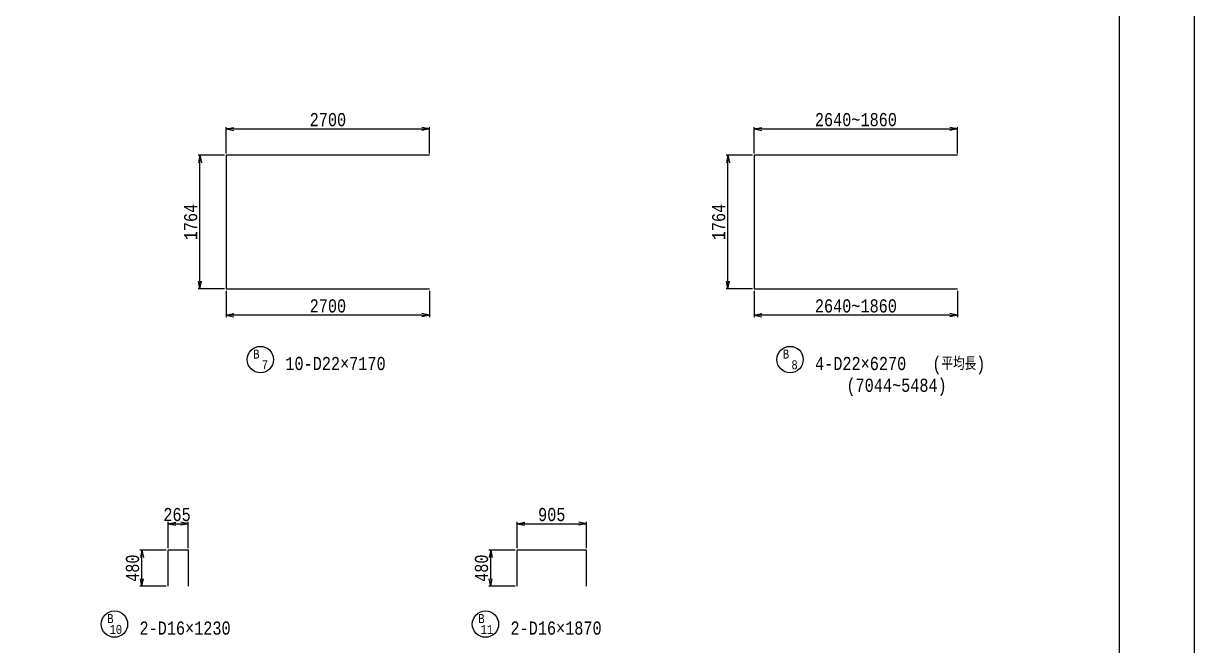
# Model space of a CAD drawing. Extents: x 0 to 42050, y -16055 to 29700.
# Drawn here: x 26485 to 42050, y 11271 to 19541 of the extents above; entities that cross this region are included whole.
import ezdxf
from ezdxf.enums import TextEntityAlignment as Align

# ---------------------------------------------------------------- set-up
doc = ezdxf.new("R2010")
doc.units = 0
doc.header["$LTSCALE"] = 300
doc.header["$MEASUREMENT"] = 0
doc.layers.get('0').update_dxf_attribs({"linetype": 'CONTINUOUS'})
doc.layers.get('DEFPOINTS').update_dxf_attribs({"linetype": 'CONTINUOUS'})
for name, color, linetype in [('1002', 1, 'CONTINUOUS'), ('1006', 5, 'CONTINUOUS'), ('6', 7, 'CONTINUOUS'), ('LAYER0015', 7, 'CONTINUOUS'), ('引き出し線', 2, 'CONTINUOUS'), ('配力筋', 4, 'CONTINUOUS')]:
    doc.layers.add(name, color=color, linetype=linetype)
doc.styles.get("Standard").update_dxf_attribs({"font": 'monotxt.shx', "width": 0.8, "bigfont": 'extfont.shx'})
doc.dimstyles.new('DIMST1_1', dxfattribs={"dimscale": 50, "dimtxt": 4, "dimasz": 2, "dimexe": 0.5, "dimexo": 0.5, "dimgap": 0.09, "dimtad": 0, "dimdec": 0, "dimzin": 0, "dimtxsty": 'STANDARD', "dimblk": 'ARROW_1', "dimblk1": 'ARROW_1', "dimblk2": 'ARROW_1', "dimcen": 1, "dimdle": 3, "dimclrd": 1, "dimclre": 1, "dimclrt": 3, "dimazin": 3, "dimtfac": 1, "dimtdec": 4, "dimtix": 1, "dimtmove": 0, "dimatfit": 3, "dimtvp": 0.7, "dimtolj": 1, "dimtzin": 0})

# ---------------------------------------------------------------- blocks, each defined once
blk = doc.blocks.new('GROUP_1')
at = {"layer": 'LAYER0015', "color": 1, "linetype": 'CONTINUOUS'}
blk.add_line((40050, 27700), (40050, -27700), dxfattribs=at)
blk = doc.blocks.new('ARROW_1')
at = {"color": 0}
for p, q in [((0, 0), (-1, 0.2)), ((0, 0), (-1, -0.2)), ((-1, 0), (0, 0))]:
    blk.add_line(p, q, dxfattribs=at)
blk = doc.blocks.new('*D94')
at = {"color": 2, "linetype": 'BYBLOCK'}
for p, q in [((29157, 17789), (28807, 17789)), ((28832, 16113), (28832, 17689)), ((29157, 16013), (28807, 16013))]:
    blk.add_line(p, q, dxfattribs=at)
at = {"layer": 'DEFPOINTS', "color": 0, "linetype": 'BYBLOCK'}
for p in [(28832, 17789), (29182, 17789), (29182, 16013)]:
    blk.add_point(p, dxfattribs=at)
at = {"color": 2, "linetype": 'BYBLOCK', "xscale": 100, "yscale": 100, "zscale": 100}
for p, rotation in [((28832, 17789), 90), ((28832, 16013), 270)]:
    blk.add_blockref('ARROW_1', p, dxfattribs=dict(at, rotation=rotation))
at = {"color": 6, "linetype": 'BYBLOCK', "insert": (28709, 16901), "char_height": 175, "attachment_point": 5, "rotation": 90}
blk.add_mtext('\\A1;1764', dxfattribs=at)
blk = doc.blocks.new('*D95')
at = {"color": 2, "linetype": 'BYBLOCK'}
for p, q in [((36174, 17789), (35824, 17789)), ((35849, 16113), (35849, 17689)), ((36174, 16013), (35824, 16013))]:
    blk.add_line(p, q, dxfattribs=at)
at = {"layer": 'DEFPOINTS', "color": 0, "linetype": 'BYBLOCK'}
for p in [(35849, 17789), (36199, 17789), (36199, 16013)]:
    blk.add_point(p, dxfattribs=at)
at = {"color": 2, "linetype": 'BYBLOCK', "xscale": 100, "yscale": 100, "zscale": 100}
for p, rotation in [((35849, 17789), 90), ((35849, 16013), 270)]:
    blk.add_blockref('ARROW_1', p, dxfattribs=dict(at, rotation=rotation))
at = {"color": 6, "linetype": 'BYBLOCK', "insert": (35726, 16901), "char_height": 175, "attachment_point": 5, "rotation": 90}
blk.add_mtext('\\A1;1764', dxfattribs=at)
blk = doc.blocks.new('*D96')
at = {"color": 2, "linetype": 'BYBLOCK'}
for p, q in [((29182, 17814), (29182, 18164)), ((29282, 18139), (31782, 18139)), ((31882, 17814), (31882, 18164))]:
    blk.add_line(p, q, dxfattribs=at)
at = {"layer": 'DEFPOINTS', "color": 0, "linetype": 'BYBLOCK'}
for p in [(31882, 18139), (29182, 17789), (31882, 17789)]:
    blk.add_point(p, dxfattribs=at)
at = {"color": 2, "linetype": 'BYBLOCK', "xscale": 100, "yscale": 100, "zscale": 100, "rotation": 180}
blk.add_blockref('ARROW_1', (29182, 18139), dxfattribs=at)
at = {"color": 2, "linetype": 'BYBLOCK', "xscale": 100, "yscale": 100, "zscale": 100}
blk.add_blockref('ARROW_1', (31882, 18139), dxfattribs=at)
at = {"color": 6, "linetype": 'BYBLOCK', "insert": (30532, 18261), "char_height": 175, "attachment_point": 5}
blk.add_mtext('\\A1;2700', dxfattribs=at)
blk = doc.blocks.new('*D97')
at = {"color": 2, "linetype": 'BYBLOCK'}
for p, q in [((29182, 15988), (29182, 15638)), ((31882, 15988), (31882, 15638)), ((31782, 15663), (29282, 15663))]:
    blk.add_line(p, q, dxfattribs=at)
at = {"layer": 'DEFPOINTS', "color": 0, "linetype": 'BYBLOCK'}
for p in [(29182, 16013), (31882, 16013), (29182, 15663)]:
    blk.add_point(p, dxfattribs=at)
at = {"color": 2, "linetype": 'BYBLOCK', "xscale": 100, "yscale": 100, "zscale": 100}
for p, rotation in [((29182, 15663), 179.9999999999999), ((31882, 15663), 359.9999999999999)]:
    blk.add_blockref('ARROW_1', p, dxfattribs=dict(at, rotation=rotation))
at = {"color": 6, "linetype": 'BYBLOCK', "insert": (30532, 15785), "char_height": 175, "attachment_point": 5}
blk.add_mtext('\\A1;2700', dxfattribs=at)
blk = doc.blocks.new('*D98')
at = {"color": 2, "linetype": 'BYBLOCK'}
for p, q in [((36199, 17814), (36199, 18164)), ((36299, 18139), (38799, 18139)), ((38899, 17814), (38899, 18164))]:
    blk.add_line(p, q, dxfattribs=at)
at = {"layer": 'DEFPOINTS', "color": 0, "linetype": 'BYBLOCK'}
for p in [(38899, 18139), (36199, 17789), (38899, 17789)]:
    blk.add_point(p, dxfattribs=at)
at = {"color": 2, "linetype": 'BYBLOCK', "xscale": 100, "yscale": 100, "zscale": 100, "rotation": 180}
blk.add_blockref('ARROW_1', (36199, 18139), dxfattribs=at)
at = {"color": 2, "linetype": 'BYBLOCK', "xscale": 100, "yscale": 100, "zscale": 100}
blk.add_blockref('ARROW_1', (38899, 18139), dxfattribs=at)
at = {"color": 6, "linetype": 'BYBLOCK', "insert": (37549, 18261), "char_height": 175, "attachment_point": 5}
blk.add_mtext('\\A1;2640~1860', dxfattribs=at)
blk = doc.blocks.new('*D99')
at = {"color": 2, "linetype": 'BYBLOCK'}
for p, q in [((36199, 15988), (36199, 15638)), ((38899, 15988), (38899, 15638)), ((38799, 15663), (36299, 15663))]:
    blk.add_line(p, q, dxfattribs=at)
at = {"layer": 'DEFPOINTS', "color": 0, "linetype": 'BYBLOCK'}
for p in [(36199, 16013), (38899, 16013), (36199, 15663)]:
    blk.add_point(p, dxfattribs=at)
at = {"color": 2, "linetype": 'BYBLOCK', "xscale": 100, "yscale": 100, "zscale": 100}
for p, rotation in [((36199, 15663), 179.9999999999999), ((38899, 15663), 359.9999999999999)]:
    blk.add_blockref('ARROW_1', p, dxfattribs=dict(at, rotation=rotation))
at = {"color": 6, "linetype": 'BYBLOCK', "insert": (37549, 15785), "char_height": 175, "attachment_point": 5}
blk.add_mtext('\\A1;2640~1860', dxfattribs=at)
blk = doc.blocks.new('*D102')
at = {"color": 2, "linetype": 'BYBLOCK'}
for p, q in [((33047, 12565), (33047, 12915)), ((33147, 12890), (33867, 12890)), ((33967, 12565), (33967, 12915))]:
    blk.add_line(p, q, dxfattribs=at)
at = {"layer": 'DEFPOINTS', "color": 0, "linetype": 'BYBLOCK'}
for p in [(33967, 12890), (33047, 12540), (33967, 12540)]:
    blk.add_point(p, dxfattribs=at)
at = {"color": 2, "linetype": 'BYBLOCK', "xscale": 100, "yscale": 100, "zscale": 100, "rotation": 180}
blk.add_blockref('ARROW_1', (33047, 12890), dxfattribs=at)
at = {"color": 2, "linetype": 'BYBLOCK', "xscale": 100, "yscale": 100, "zscale": 100}
blk.add_blockref('ARROW_1', (33967, 12890), dxfattribs=at)
at = {"color": 6, "linetype": 'BYBLOCK', "insert": (33507, 13012), "char_height": 175, "attachment_point": 5}
blk.add_mtext('\\A1;905', dxfattribs=at)
blk = doc.blocks.new('*D103')
at = {"color": 2, "linetype": 'BYBLOCK'}
for p, q in [((29157, 12540), (28807, 12540)), ((28832, 12160), (28832, 12440)), ((29157, 12060), (28807, 12060))]:
    blk.add_line(p, q, dxfattribs=at)
at = {"layer": 'DEFPOINTS', "color": 0, "linetype": 'BYBLOCK'}
for p in [(28832, 12540), (29182, 12540), (29182, 12060)]:
    blk.add_point(p, dxfattribs=at)
at = {"color": 2, "linetype": 'BYBLOCK', "xscale": 100, "yscale": 100, "zscale": 100}
for p, rotation in [((28832, 12540), 90), ((28832, 12060), 270)]:
    blk.add_blockref('ARROW_1', p, dxfattribs=dict(at, rotation=rotation))
at = {"color": 6, "linetype": 'BYBLOCK', "insert": (28709, 12300), "char_height": 175, "attachment_point": 5, "rotation": 90}
blk.add_mtext('\\A1;480', dxfattribs=at)
blk = doc.blocks.new('*D104')
at = {"color": 2, "linetype": 'BYBLOCK'}
for p, q in [((36174, 12540), (35824, 12540)), ((35849, 12160), (35849, 12440)), ((36174, 12060), (35824, 12060))]:
    blk.add_line(p, q, dxfattribs=at)
at = {"layer": 'DEFPOINTS', "color": 0, "linetype": 'BYBLOCK'}
for p in [(35849, 12540), (36199, 12540), (36199, 12060)]:
    blk.add_point(p, dxfattribs=at)
at = {"color": 2, "linetype": 'BYBLOCK', "xscale": 100, "yscale": 100, "zscale": 100}
for p, rotation in [((35849, 12540), 90), ((35849, 12060), 270)]:
    blk.add_blockref('ARROW_1', p, dxfattribs=dict(at, rotation=rotation))
at = {"color": 6, "linetype": 'BYBLOCK', "insert": (35726, 12300), "char_height": 175, "attachment_point": 5, "rotation": 90}
blk.add_mtext('\\A1;480', dxfattribs=at)
blk = doc.blocks.new('*D105')
at = {"color": 2, "linetype": 'BYBLOCK'}
for p, q in [((28409, 12565), (28409, 12915)), ((28509, 12890), (28577, 12890)), ((28677, 12565), (28677, 12915))]:
    blk.add_line(p, q, dxfattribs=at)
at = {"layer": 'DEFPOINTS', "color": 0, "linetype": 'BYBLOCK'}
for p in [(28677, 12890), (28409, 12540), (28677, 12540)]:
    blk.add_point(p, dxfattribs=at)
at = {"color": 2, "linetype": 'BYBLOCK', "xscale": 100, "yscale": 100, "zscale": 100, "rotation": 180}
blk.add_blockref('ARROW_1', (28409, 12890), dxfattribs=at)
at = {"color": 2, "linetype": 'BYBLOCK', "xscale": 100, "yscale": 100, "zscale": 100}
blk.add_blockref('ARROW_1', (28677, 12890), dxfattribs=at)
at = {"color": 6, "linetype": 'BYBLOCK', "insert": (28527, 13012), "char_height": 175, "attachment_point": 5}
blk.add_mtext('\\A1;265', dxfattribs=at)

msp = doc.modelspace()

# ---------------------------------------------------------------- linework, layer by layer
at = {"layer": '1006', "color": 5, "linetype": 'CONTINUOUS'}
msp.add_lwpolyline([(0, 0), (42050, 0), (42050, 29700), (0, 29700), (0, 0)], dxfattribs=at)
at = {"layer": '6', "color": 2, "linetype": 'CONTINUOUS'}
for centre in [(29634.8, 15073.1), (36674.4, 15073.1), (27695.4, 11556.5), (32626, 11556.5)]:
    msp.add_circle(centre, 175, dxfattribs=at)
at = {"layer": '配力筋', "color": 4, "linetype": 'CONTINUOUS'}
for p, q in [((28677.4, 12539.6), (28409.4, 12539.6)), ((28409.4, 12059.6), (28409.4, 12539.6)), ((28677.4, 12059.6), (28677.4, 12539.6)), ((33967, 12539.6), (33047, 12539.6)), ((33047, 12059.6), (33047, 12539.6)), ((33967, 12059.6), (33967, 12539.6))]:
    msp.add_line(p, q, dxfattribs=at)
for points in [[(31882, 17788.7), (29182, 17788.7), (29182, 16012.7), (31882, 16012.7)], [(38899, 17788.7), (36199, 17788.7), (36199, 16012.7), (38899, 16012.7)]]:
    msp.add_lwpolyline(points, dxfattribs=at)

# ---------------------------------------------------------------- block references
at = {"linetype": 'CONTINUOUS', "xscale": 0.5, "yscale": 0.5, "zscale": 0.5}
msp.add_blockref('GROUP_1', (21025, 14850), dxfattribs=at)

# ---------------------------------------------------------------- texts
at = {"layer": '6', "color": 6, "linetype": 'CONTINUOUS', "width": 0.8}
for s, height, p in [('B', 120, (29540, 15086.7)), ('10-D22×7170', 175, (29966.8, 14933.1)), ('B', 120, (36579.6, 15086.7)), ('4-D22×6270', 175, (37006.4, 14933.1)), ('(平均長)', 175, (38565, 14933.1)), ('(7044~5484)', 175, (37423.4, 14643.8)), ('B', 120, (27600.6, 11570.1)), ('B', 120, (32531.2, 11570.1)), ('2-D16×1230', 175, (28027.4, 11416.5)), ('2-D16×1870', 175, (32958, 11416.5))]:
    msp.add_text(s, height=height, dxfattribs=at).set_placement(p)
at = {"layer": '引き出し線', "color": 6, "linetype": 'CONTINUOUS', "width": 0.8}
for s, p in [('7', (29736, 14943)), ('8', (36775.6, 14943)), ('10', (27796.6, 11426.3)), ('11', (32727.2, 11426.3))]:
    msp.add_text(s, height=120, dxfattribs=at).set_placement(p, align=Align.RIGHT)

# ---------------------------------------------------------------- dimensions: what is measured, and where the dimension line sits
at = {"layer": '1002', "color": 6}
for p1, p2, picture, middle in [((29182, 17788.7), (31882, 17788.7), '*D96', (30532, 18261.2)), ((31882, 16012.7), (29182, 16012.7), '*D97', (30532, 15785.2))]:
    dim = msp.add_aligned_dim(p1=p1, p2=p2, distance=350, dimstyle='DIMST1_1', override={"dimtxt": 3.5, "dimsah": 1, "dimclrd": 2, "dimclre": 2, "dimclrt": 6}, dxfattribs=at)
    dim.commit()
    dim.dimension.update_dxf_attribs({"geometry": picture, "text_midpoint": middle})
for p1, p2, text, picture, middle in [((36199, 17788.7), (38899, 17788.7), '2640~1860', '*D98', (37549, 18261.2)), ((29182, 16012.7), (29182, 17788.7), '1764', '*D94', (28709.5, 16900.7)), ((36199, 16012.7), (36199, 17788.7), '1764', '*D95', (35726.5, 16900.7)), ((38899, 16012.7), (36199, 16012.7), '2640~1860', '*D99', (37549, 15785.2)), ((33047, 12539.6), (33967, 12539.6), '905', '*D102', (33507, 13012.1))]:
    dim = msp.add_aligned_dim(p1=p1, p2=p2, distance=350, text=text, dimstyle='DIMST1_1', override={"dimtxt": 3.5, "dimsah": 1, "dimclrd": 2, "dimclre": 2, "dimclrt": 6}, dxfattribs=at)
    dim.commit()
    dim.dimension.update_dxf_attribs({"geometry": picture, "text_midpoint": middle})
dim = msp.add_linear_dim(base=(28677.4, 12889.6), p1=(28409.4, 12539.6), p2=(28677.4, 12539.6), angle=0, text='265', dimstyle='DIMST1_1', override={"dimtxt": 3.5, "dimsah": 1, "dimclrd": 2, "dimclre": 2, "dimclrt": 6}, dxfattribs=at)
dim.commit()
dim.dimension.update_dxf_attribs({"geometry": '*D105', "text_midpoint": (28526.8, 13012.1), "dimtype": 161})
for p1, p2, picture, middle, set_off in [((28409.4, 12059.6), (28409.4, 12539.6), '*D104', (27936.9, 12299.6), (-7789.6, 0)), ((33047, 12059.6), (33047, 12539.6), '*D103', (32574.5, 12299.6), (3865, 0))]:
    dim = msp.add_aligned_dim(p1=p1, p2=p2, distance=350, dimstyle='DIMST1_1', override={"dimtxt": 3.5, "dimsah": 1, "dimclrd": 2, "dimclre": 2, "dimclrt": 6}, dxfattribs=at)
    dim.commit()
    dim.dimension.update_dxf_attribs({"geometry": picture, "text_midpoint": middle, "insert": set_off})

doc.saveas('drawing.dxf')
